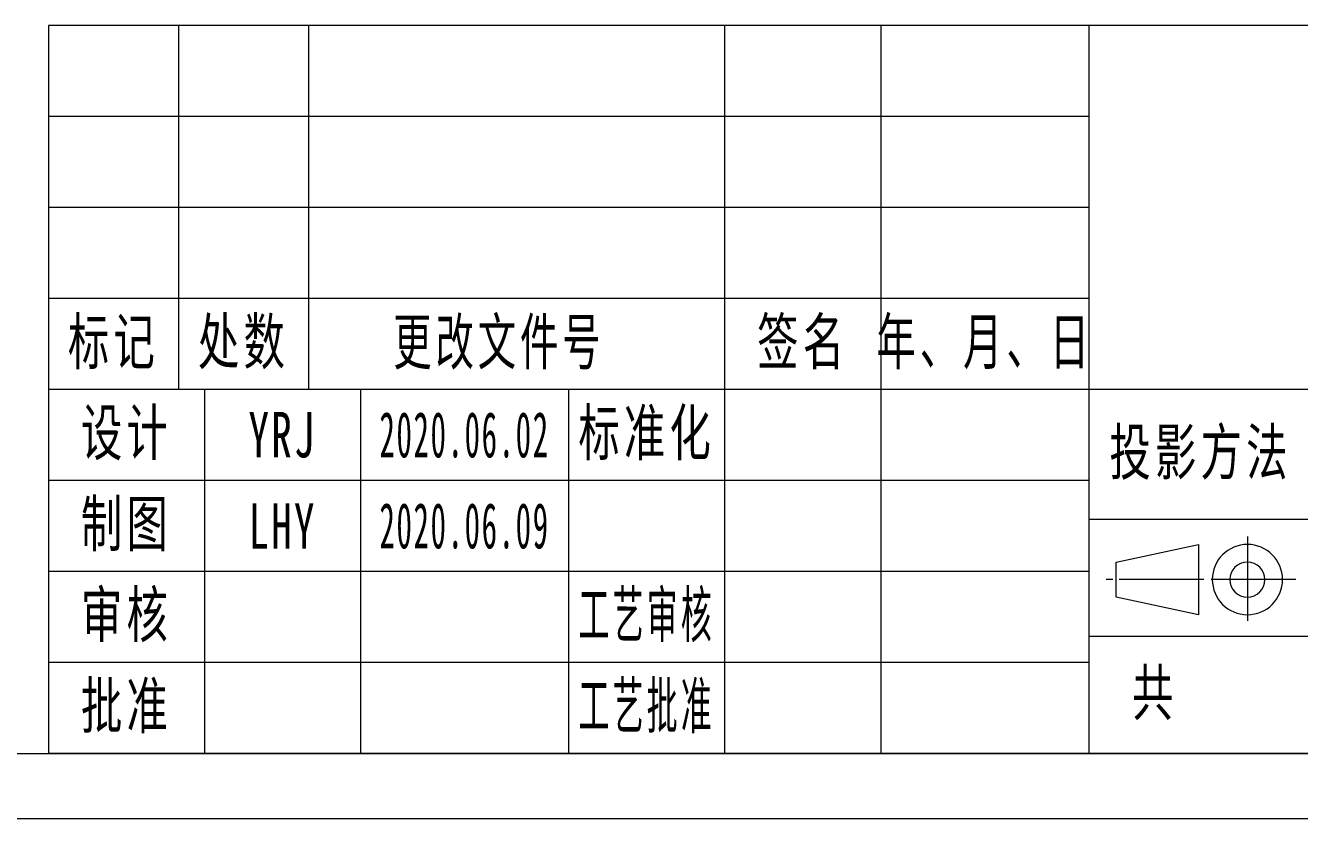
# Model space of a CAD drawing. Header units: millimetres. Extents: x -15766 to 80009, y -9701 to 15159.
# Drawn here: x -1029.1 to -833.2, y 13253.7 to 13375.7 of the extents above; entities that cross this region are included whole.
import ezdxf

# ---------------------------------------------------------------- set-up
doc = ezdxf.new("R2010")
doc.units = ezdxf.units.MM
doc.linetypes.add('CENTER-HOKUTO_1', pattern=[16, 13, -1, 1, -1])
for name, color, linetype, lineweight in [('CDRAFT0', 7, 'Continuous', 18), ('title_frame', 7, 'Continuous', 18), ('尺寸线层', 3, 'Continuous', 18), ('粗实线层_1', 7, 'Continuous', 15), ('细实线层', 7, 'Continuous', 18)]:
    doc.layers.add(name, color=color, linetype=linetype, lineweight=lineweight)
doc.styles.add('UserTxtStyle1', font='', dxfattribs={"width": 0.618357})
doc.styles.add('UserTxtStyle2', font='', dxfattribs={"width": 0.634692})
doc.styles.add('标准', font='', dxfattribs={"width": 0.667})
doc.styles.get('UserTxtStyle1').set_extended_font_data('宋体')
doc.styles.get('UserTxtStyle2').set_extended_font_data('宋体')
doc.styles.get('标准').set_extended_font_data('宋体')

# ---------------------------------------------------------------- blocks, each defined once
blk = doc.blocks.new('*X589')
at = {"layer": 'CDRAFT0'}
blk.add_line((0, 0), (420, 0), dxfattribs=at)
at = {"layer": '粗实线层_1'}
blk.add_line((25, 5), (415, 5), dxfattribs=at)

msp = doc.modelspace()

# ---------------------------------------------------------------- linework, layer by layer
at = {"layer": '粗实线层_1'}
for p, q in [((-665.57707, 13375.73384), (-1025.57707, 13375.73384)), ((-1025.57707, 13375.73384), (-1025.57707, 13263.73384)), ((-865.57707, 13375.73384), (-865.57707, 13263.73384)), ((-765.57707, 13319.73384), (-1025.57707, 13319.73384)), ((-945.57707, 13319.73384), (-945.57707, 13263.73384)), ((-865.57707, 13305.73384), (-1025.57707, 13305.73384)), ((-865.57707, 13291.73384), (-1025.57707, 13291.73384)), ((-765.57707, 13281.73384), (-865.57707, 13281.73384)), ((-865.57707, 13277.73384), (-1025.57707, 13277.73384)), ((-665.57707, 13263.73384), (-1025.57707, 13263.73384))]:
    msp.add_line(p, q, dxfattribs=at)
at = {"layer": '细实线层'}
for p, q in [((-1005.57707, 13375.73384), (-1005.57707, 13319.73384)), ((-985.57707, 13375.73384), (-985.57707, 13319.73384)), ((-921.57707, 13375.73384), (-921.57707, 13263.73384)), ((-897.57707, 13375.73384), (-897.57707, 13263.73384)), ((-865.57707, 13361.73384), (-1025.57707, 13361.73384)), ((-865.57707, 13347.73384), (-1025.57707, 13347.73384)), ((-865.57707, 13333.73384), (-1025.57707, 13333.73384)), ((-1001.57707, 13319.73384), (-1001.57707, 13263.73384)), ((-977.57707, 13319.73384), (-977.57707, 13263.73384)), ((-765.57707, 13299.73384), (-865.57707, 13299.73384))]:
    msp.add_line(p, q, dxfattribs=at)
at = {"layer": '细实线层', "color": 2, "linetype": 'CENTER-HOKUTO_1', "lineweight": 18}
for p, q in [((-841.18082, 13297.1335), (-841.18082, 13283.1799)), ((-847.881, 13290.4915), (-863.79711, 13290.4915)), ((-833.75614, 13290.4915), (-847.66745, 13290.4915))]:
    msp.add_line(p, q, dxfattribs=at)
at = {"layer": '细实线层', "color": 3}
for p, q in [((-861.37374, 13293.1915), (-848.71964, 13295.8915)), ((-848.71964, 13295.8915), (-848.71964, 13285.0915)), ((-861.37374, 13287.7915), (-861.37374, 13293.1915)), ((-848.71964, 13285.0915), (-861.37374, 13287.7915))]:
    msp.add_line(p, q, dxfattribs=at)
for radius in [5.4, 2.7]:
    msp.add_arc((-841.18082, 13290.4915), radius, 0, 359.9893827, dxfattribs=at)

# ---------------------------------------------------------------- block references
at = {"layer": 'title_frame', "xscale": 2, "yscale": 2, "zscale": 2}
msp.add_blockref('*X589', (-1495.57707, 13253.73384), dxfattribs=at)

# ---------------------------------------------------------------- texts
at = {"layer": '尺寸线层', "char_height": 7, "attachment_point": 5, "line_spacing_factor": 1.15057}
for s, insert, width, style in [('\\T1.1;标记', (-1015.57707, 13326.73384), 36, '标准'), ('\\T1.1;处数', (-995.57707, 13326.73384), 36, '标准'), ('\\T1.1;更改文件号', (-956.31024, 13326.68586), 60, 'UserTxtStyle1'), ('\\T1.1;签名', (-909.57707, 13326.73384), 44, '标准'), ('\\T1.1;年、月、日', (-881.57707, 13326.73384), 60, 'UserTxtStyle2'), ('\\T1.1;设计', (-1013.57707, 13312.73384), 44, '标准'), ('{\\T1.1;YRJ}', (-989.57707, 13312.73384), 44, '标准'), ('{\\W0.5;\\T1.1;2020.06.02}', (-961.57707, 13312.73384), 32, '标准'), ('\\T1.1;标准化', (-933.57707, 13312.73384), 44, '标准'), ('\\T1.1;投影方法', (-848.38708, 13309.73384), 44, '标准'), ('\\T1.1;制图', (-1013.57707, 13298.73384), 44, '标准'), ('{\\T1.1;LHY}', (-989.57707, 13298.73384), 44, '标准'), ('{\\W0.5;\\T1.1;2020.06.09}', (-961.57707, 13298.73384), 32, '标准'), ('\\T1.1;审核', (-1013.57707, 13284.73384), 44, '标准'), ('{\\W0.5;\\T1.1;工艺审核}', (-933.57707, 13284.73384), 44, '标准'), ('\\T1.1;共', (-855.43441, 13272.73384), 16, '标准'), ('{\\T1.1;批准}', (-1013.57707, 13270.73384), 44, '标准'), ('{\\W0.5;\\T1.1;工艺批准}', (-933.57707, 13270.73384), 44, '标准')]:
    msp.add_mtext(s, dxfattribs=dict(at, insert=insert, width=width, style=style))

doc.saveas('drawing.dxf')
